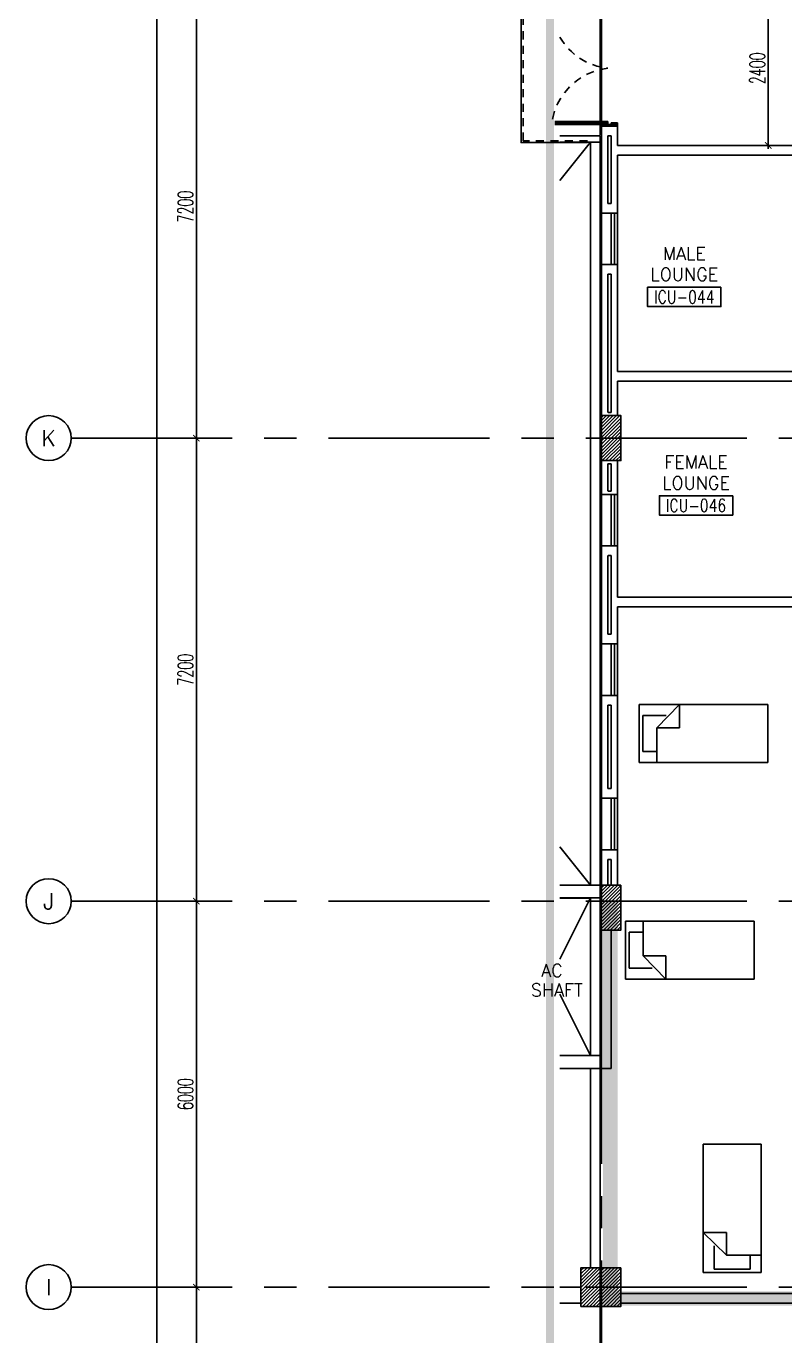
# Model space of a CAD drawing. Extents: x 276011.4 to 276105.3, y 57291.9 to 57371.4.
# Drawn here: x 276011.43 to 276023.22, y 57329.23 to 57349.59 of the extents above; entities that cross this region are included whole.
import ezdxf
from ezdxf.enums import TextEntityAlignment as Align

# ---------------------------------------------------------------- set-up
doc = ezdxf.new("R2010")
doc.units = 0
doc.header["$MEASUREMENT"] = 0
doc.header["$PDMODE"] = 34
for name, pattern in [('CENTER2', [1.125, 0.75, -0.125, 0.125, -0.125]), ('CENTERX2', [4, 2.5, -0.5, 0.5, -0.5]), ('HIDDEN', [0.375, 0.25, -0.125]), ('HIDDEN2', [0.1875, 0.125, -0.0625])]:
    doc.linetypes.add(name, pattern=pattern)
doc.layers.get('0').update_dxf_attribs({"linetype": 'CONTINUOUS'})
doc.layers.get('DEFPOINTS').update_dxf_attribs({"linetype": 'CONTINUOUS'})
for name, color, linetype in [('AX-CR', 2, 'CONTINUOUS'), ('AX-DIM', 4, 'CONTINUOUS'), ('AX-TXT', 2, 'CONTINUOUS'), ('AXES', 11, 'CENTERX2'), ('COL', 5, 'CONTINUOUS'), ('DOOR', 7, 'CONTINUOUS'), ('ELEV', 2, 'CONTINUOUS'), ('firezone', 4, 'CONTINUOUS'), ('FUR', 4, 'CONTINUOUS'), ('HAT', 8, 'CONTINUOUS'), ('INSUL', 4, 'CONTINUOUS'), ('RM-BOX', 4, 'CONTINUOUS'), ('RM-NAME', 2, 'CONTINUOUS'), ('RM-NO', 2, 'CONTINUOUS'), ('ROOF', 7, 'CONTINUOUS'), ('SHAFT', 3, 'CONTINUOUS'), ('STR', 5, 'CONTINUOUS'), ('WALL', 2, 'CONTINUOUS'), ('WIN', 3, 'CONTINUOUS')]:
    doc.layers.add(name, color=color, linetype=linetype)
doc.styles.add('ROMANS', font='ROMANS.shx', dxfattribs={"width": 0.6})
doc.styles.get("Standard").update_dxf_attribs({"font": 'TXT.shx'})
doc.linetypes.add('SMOKE', pattern='A,0.5,-0.2,["SMOKE",Standard,S=0.1,R=0,X=-0.1,Y=-0.05],-0.5', length=1.2)
doc.dimstyles.new('STANDARD in', dxfattribs={"dimtxt": 0.24, "dimasz": 0.1, "dimexe": 0.07, "dimexo": 0.05, "dimgap": 0.05, "dimtad": 1, "dimdec": 0, "dimlfac": 1000, "dimzin": 0, "dimdsep": 46, "dimtxsty": 'ROMANS', "dimblk": 'ARCHTICK', "dimcen": 0.05, "dimdle": 0.05, "dimclrd": 4, "dimclre": 4, "dimclrt": 2, "dimadec": 0, "dimazin": 0, "dimtfac": 1, "dimtdec": 0, "dimtmove": 2, "dimatfit": 3, "dimfxl": 0, "dimtolj": 1, "dimtzin": 0, "dimarcsym": 0})

# ---------------------------------------------------------------- blocks, each defined once
blk = doc.blocks.new('AXL')
at = {"layer": 'AX-CR'}
blk.add_circle((-350, 0), 350, dxfattribs=at)
at = {"layer": 'AX-TXT', "style": 'ROMANS'}
blk.add_attdef('AX', text='', height=250, dxfattribs=at).set_placement((-350, 0), align=Align.MIDDLE)
blk = doc.blocks.new('_ARCHTICK')
at = {"color": 0, "linetype": 'ByBlock', "const_width": 0.15}
blk.add_lwpolyline([(-0.5, -0.5), (0.5, 0.5)], dxfattribs=at)
blk = doc.blocks.new('*D688')
at = {"layer": 'AX-DIM', "color": 4, "lineweight": -2, "ltscale": 0.3}
for p, q in [((276017.488, 57357.833), (276013.396, 57357.833)), ((276013.466, 57298.463), (276013.466, 57357.883)), ((276018.167, 57298.513), (276013.396, 57298.513))]:
    blk.add_line(p, q, dxfattribs=at)
at = {"layer": 'DEFPOINTS', "color": 0, "ltscale": 0.3}
for p in [(276013.466, 57357.833), (276017.538, 57357.833), (276018.217, 57298.513)]:
    blk.add_point(p, dxfattribs=at)
at = {"layer": 'AX-DIM', "color": 4, "lineweight": -2, "ltscale": 0.3, "xscale": 0.1, "yscale": 0.1, "zscale": 0.1}
for p, rotation in [((276013.466, 57357.833), 90), ((276013.466, 57298.513), 270)]:
    blk.add_blockref('_ARCHTICK', p, dxfattribs=dict(at, rotation=rotation))
at = {"layer": 'AX-DIM', "color": 2, "ltscale": 0.3, "insert": (276013.296, 57328.173), "char_height": 0.24, "attachment_point": 5, "rotation": 90, "style": 'ROMANS'}
blk.add_mtext('\\A1;59320', dxfattribs=at)
blk = doc.blocks.new('*D692')
at = {"layer": 'AX-DIM', "color": 4, "lineweight": -2, "ltscale": 0.3}
for p, q in [((276014.428, 57350.383), (276014.008, 57350.383)), ((276014.078, 57343.133), (276014.078, 57350.433)), ((276014.428, 57343.183), (276014.008, 57343.183))]:
    blk.add_line(p, q, dxfattribs=at)
at = {"layer": 'DEFPOINTS', "color": 0, "ltscale": 0.3}
for p in [(276014.078, 57350.383), (276014.478, 57350.383), (276014.478, 57343.183)]:
    blk.add_point(p, dxfattribs=at)
at = {"layer": 'AX-DIM', "color": 4, "lineweight": -2, "ltscale": 0.3, "xscale": 0.1, "yscale": 0.1, "zscale": 0.1}
for p, rotation in [((276014.078, 57350.383), 90), ((276014.078, 57343.183), 270)]:
    blk.add_blockref('_ARCHTICK', p, dxfattribs=dict(at, rotation=rotation))
at = {"layer": 'AX-DIM', "color": 2, "ltscale": 0.3, "insert": (276013.908, 57346.783), "char_height": 0.24, "attachment_point": 5, "rotation": 90, "style": 'ROMANS'}
blk.add_mtext('\\A1;7200', dxfattribs=at)
blk = doc.blocks.new('*D693')
at = {"layer": 'AX-DIM', "color": 4, "lineweight": -2, "ltscale": 0.3}
for p, q in [((276014.428, 57343.183), (276014.008, 57343.183)), ((276014.078, 57335.933), (276014.078, 57343.233)), ((276014.428, 57335.983), (276014.008, 57335.983))]:
    blk.add_line(p, q, dxfattribs=at)
at = {"layer": 'DEFPOINTS', "color": 0, "ltscale": 0.3}
for p in [(276014.078, 57343.183), (276014.478, 57343.183), (276014.478, 57335.983)]:
    blk.add_point(p, dxfattribs=at)
at = {"layer": 'AX-DIM', "color": 4, "lineweight": -2, "ltscale": 0.3, "xscale": 0.1, "yscale": 0.1, "zscale": 0.1}
for p, rotation in [((276014.078, 57343.183), 90), ((276014.078, 57335.983), 270)]:
    blk.add_blockref('_ARCHTICK', p, dxfattribs=dict(at, rotation=rotation))
at = {"layer": 'AX-DIM', "color": 2, "ltscale": 0.3, "insert": (276013.908, 57339.583), "char_height": 0.24, "attachment_point": 5, "rotation": 90, "style": 'ROMANS'}
blk.add_mtext('\\A1;7200', dxfattribs=at)
blk = doc.blocks.new('*D694')
at = {"layer": 'AX-DIM', "color": 4, "lineweight": -2, "ltscale": 0.3}
for p, q in [((276014.428, 57335.983), (276014.008, 57335.983)), ((276014.078, 57329.933), (276014.078, 57336.033)), ((276014.428, 57329.983), (276014.008, 57329.983))]:
    blk.add_line(p, q, dxfattribs=at)
at = {"layer": 'DEFPOINTS', "color": 0, "ltscale": 0.3}
for p in [(276014.078, 57335.983), (276014.478, 57335.983), (276014.478, 57329.983)]:
    blk.add_point(p, dxfattribs=at)
at = {"layer": 'AX-DIM', "color": 4, "lineweight": -2, "ltscale": 0.3, "xscale": 0.1, "yscale": 0.1, "zscale": 0.1}
for p, rotation in [((276014.078, 57335.983), 90), ((276014.078, 57329.983), 270)]:
    blk.add_blockref('_ARCHTICK', p, dxfattribs=dict(at, rotation=rotation))
at = {"layer": 'AX-DIM', "color": 2, "ltscale": 0.3, "insert": (276013.908, 57332.983), "char_height": 0.24, "attachment_point": 5, "rotation": 90, "style": 'ROMANS'}
blk.add_mtext('\\A1;6000', dxfattribs=at)
blk = doc.blocks.new('*D695')
at = {"layer": 'AX-DIM', "color": 4, "lineweight": -2, "ltscale": 0.3}
for p, q in [((276014.078, 57326.333), (276014.078, 57330.033)), ((276014.428, 57329.983), (276014.008, 57329.983)), ((276014.428, 57326.383), (276014.008, 57326.383))]:
    blk.add_line(p, q, dxfattribs=at)
at = {"layer": 'DEFPOINTS', "color": 0, "ltscale": 0.3}
for p in [(276014.078, 57329.983), (276014.478, 57329.983), (276014.478, 57326.383)]:
    blk.add_point(p, dxfattribs=at)
at = {"layer": 'AX-DIM', "color": 4, "lineweight": -2, "ltscale": 0.3, "xscale": 0.1, "yscale": 0.1, "zscale": 0.1}
for p, rotation in [((276014.078, 57329.983), 90), ((276014.078, 57326.383), 270)]:
    blk.add_blockref('_ARCHTICK', p, dxfattribs=dict(at, rotation=rotation))
at = {"layer": 'AX-DIM', "color": 2, "ltscale": 0.3, "insert": (276013.908, 57328.183), "char_height": 0.24, "attachment_point": 5, "rotation": 90, "style": 'ROMANS'}
blk.add_mtext('\\A1;3600', dxfattribs=at)
blk = doc.blocks.new('RM1')
at = {"layer": 'RM-BOX'}
blk.add_lwpolyline([(570, -200), (-570, -200), (-570, -500), (570, -500)], close=True, dxfattribs=at)
at = {"layer": 'RM-NAME', "style": 'ROMANS'}
for tag, p in [('ROOMNAME1', (0, 324)), ('ROOMNAME2', (0, 0))]:
    blk.add_attdef(tag, text='', height=200, dxfattribs=at).set_placement(p, align=Align.MIDDLE)
at = {"layer": 'RM-NO', "style": 'ROMANS', "width": 0.8}
blk.add_attdef('ROOMNO', text='', height=200, dxfattribs=at).set_placement((0, -350), align=Align.MIDDLE)
blk = doc.blocks.new('C11')
at = {"layer": 'HAT'}
h = blk.add_hatch(dxfattribs=at)
h.set_pattern_fill('ANSI31', color=256, scale=300, style=0)
h.set_pattern_definition([(45, (-248556.182, -75061.005), (-26.5165043, 26.5165043), [])])
h.paths.add_polyline_path([(300, 700), (0, 700), (0, 350), (300, 350)])
h.paths.add_polyline_path([(300, 350), (0, 350), (0, 0), (300, 0)])
at = {"layer": 'COL'}
blk.add_lwpolyline([(300, 700), (300, 0), (0, 0), (0, 700)], close=True, dxfattribs=at)
blk = doc.blocks.new('C5V')
at = {"layer": 'HAT'}
h = blk.add_hatch(dxfattribs=at)
h.set_pattern_fill('ANSI31', color=256, scale=300, style=0)
h.set_pattern_definition([(45, (-249196.182, -54711.005), (-26.5165043, 26.5165043), [])])
h.paths.add_polyline_path([(-20, 600), (-320, 600), (-320, 300), (-20, 300)])
h.paths.add_polyline_path([(-20, 300), (-320, 300), (-320, 0), (-20, 0)])
h = blk.add_hatch(dxfattribs=at)
h.set_pattern_fill('ANSI31', color=256, scale=300, style=0)
h.set_pattern_definition([(45, (-248876.182, -54711.005), (-26.5165043, 26.5165043), [])])
h.paths.add_polyline_path([(300, 600), (0, 600), (0, 300), (300, 300)])
h.paths.add_polyline_path([(300, 300), (0, 300), (0, 0), (300, 0)])
at = {"layer": 'COL'}
for points in [[(-20, 600), (-20, 0), (-320, 0), (-320, 600)], [(300, 600), (300, 0), (0, 0), (0, 600)]]:
    blk.add_lwpolyline(points, close=True, dxfattribs=at)
blk = doc.blocks.new('*D710')
at = {"layer": 'DEFPOINTS', "color": 0, "linetype": 'ByBlock', "ltscale": 0.3}
for p in [(276022.577, 57350.133), (276022.373, 57347.733), (276022.967, 57347.733)]:
    blk.add_point(p, dxfattribs=at)
at = {"layer": 'WALL', "color": 4, "linetype": 'ByBlock', "lineweight": -2, "ltscale": 0.3}
for p, q in [((276022.967, 57350.183), (276022.967, 57347.683)), ((276022.627, 57350.133), (276023.037, 57350.133)), ((276022.423, 57347.733), (276023.037, 57347.733))]:
    blk.add_line(p, q, dxfattribs=at)
at = {"layer": 'WALL', "color": 4, "linetype": 'ByBlock', "lineweight": -2, "ltscale": 0.3, "xscale": 0.1, "yscale": 0.1, "zscale": 0.1}
for p, rotation in [((276022.967, 57350.133), 90), ((276022.967, 57347.733), 270)]:
    blk.add_blockref('_ARCHTICK', p, dxfattribs=dict(at, rotation=rotation))
at = {"layer": 'WALL', "color": 2, "linetype": 'ByBlock', "ltscale": 0.3, "insert": (276022.797, 57348.933), "char_height": 0.24, "attachment_point": 5, "rotation": 90, "style": 'ROMANS'}
blk.add_mtext('\\A1;2400', dxfattribs=at)

msp = doc.modelspace()

# ---------------------------------------------------------------- linework, layer by layer
at = {"layer": 'AXES'}
for p, q in [((276020.3555, 57291.8986), (276020.3555, 57370.3613)), ((276020.3755, 57291.8986), (276020.3755, 57370.3613)), ((276012.1331, 57343.1829), (276036.5755, 57343.1829)), ((276012.1331, 57335.9829), (276036.5755, 57335.9829)), ((276012.1331, 57329.9829), (276036.5755, 57329.9829))]:
    msp.add_line(p, q, dxfattribs=at)
at = {"layer": 'COL'}
for points in [[(276019.729, 57336.2329), (276020.3555, 57336.2329), (276020.3555, 57336.0329), (276019.729, 57336.0329)], [(276019.729, 57333.5829), (276020.3555, 57333.5829), (276020.3555, 57333.3829), (276019.729, 57333.3829)]]:
    msp.add_lwpolyline(points, dxfattribs=at)
at = {"layer": 'DOOR', "linetype": 'ByBlock'}
for p, q in [((276019.6505, 57348.1079), (276020.4255, 57348.1079)), ((276020.4255, 57348.0909), (276019.6505, 57348.0909)), ((276020.4255, 57348.0749), (276019.6505, 57348.0749)), ((276020.4255, 57348.0579), (276019.6505, 57348.0579))]:
    msp.add_line(p, q, dxfattribs=at)
at = {"layer": 'DOOR', "color": 0, "linetype": 'ByBlock'}
for p, q in [((276020.4255, 57348.1079), (276020.4255, 57348.0909)), ((276020.4755, 57348.1079), (276020.4255, 57348.1079)), ((276020.4255, 57348.0909), (276020.4455, 57348.0909)), ((276020.4255, 57348.0749), (276020.4255, 57348.0579)), ((276020.4455, 57348.0749), (276020.4255, 57348.0749)), ((276020.4255, 57348.0579), (276020.4755, 57348.0579)), ((276020.4455, 57348.0909), (276020.4455, 57348.0749)), ((276020.4755, 57348.1079), (276020.4755, 57348.0579)), ((276020.4755, 57348.0329), (276020.4755, 57348.0579)), ((276020.4755, 57348.0579), (276020.5255, 57348.0579)), ((276020.6255, 57348.0329), (276020.4755, 57348.0329)), ((276020.5255, 57348.0829), (276020.6255, 57348.0829)), ((276020.5255, 57348.0579), (276020.5255, 57348.0829)), ((276020.6255, 57348.0829), (276020.6255, 57348.0329))]:
    msp.add_line(p, q, dxfattribs=at)
at = {"layer": 'DOOR', "color": 9, "linetype": 'ByBlock'}
for q in [(276020.5118, 57348.0329), (276020.5255, 57348.0696), (276020.5854, 57348.0329)]:
    msp.add_line((276020.6255, 57348.0829), q, dxfattribs=at)
at = {"layer": 'DOOR', "linetype": 'HIDDEN', "ltscale": 0.5}
for centre, start, end in [((276020.5827, 57349.9152), 210.22773, 263.76895), ((276020.5827, 57347.9507), 96.23105, 173.76905)]:
    msp.add_arc(centre, 0.9881, start, end, dxfattribs=at)
at = {"layer": 'DOOR', "color": 9, "linetype": 'ByBlock'}
for radius, start, end in [(0.1544, 193.71423, 198.89471), (0.1344, 190.71998, 201.84015), (0.1144, 192.62257, 205.91616), (0.0944, 180, 211.98181), (0.0744, 180, 222.22357), (0.0544, 180, 246.79262), (0.0344, 180, 270), (0.0144, 180, 270)]:
    msp.add_arc((276020.6255, 57348.0829), radius, start, end, dxfattribs=at)
at = {"layer": 'ELEV', "linetype": 'CENTER2', "const_width": 0.12}
msp.add_lwpolyline([(276019.5748, 57297.3867), (276019.5748, 57361.2249)], dxfattribs=at)
at = {"layer": 'firezone', "linetype": 'SMOKE', "const_width": 0.225}
for points in [[(276020.5114, 57329.6906), (276020.5114, 57335.9829)], [(276020.3889, 57329.805), (276034.7755, 57329.805)]]:
    msp.add_lwpolyline(points, dxfattribs=at)
at = {"layer": 'FUR'}
for p, q in [((276020.9626, 57339.0411), (276022.9626, 57339.0411)), ((276020.9626, 57338.1411), (276020.9626, 57339.0411)), ((276021.2343, 57338.68), (276021.5877, 57339.0411)), ((276021.5877, 57339.0411), (276021.5877, 57338.68)), ((276022.9626, 57339.0411), (276022.9626, 57338.1411)), ((276021.0181, 57338.869), (276021.3778, 57338.869)), ((276021.0181, 57338.311), (276021.0181, 57338.869)), ((276021.2343, 57338.68), (276021.5877, 57338.68)), ((276021.2343, 57338.1411), (276021.2343, 57338.68)), ((276021.2343, 57338.311), (276021.0181, 57338.311)), ((276022.9626, 57338.1411), (276020.9626, 57338.1411)), ((276022.7494, 57335.6704), (276020.7494, 57335.6704)), ((276020.7494, 57335.6704), (276020.7494, 57334.7704)), ((276021.021, 57335.6704), (276021.021, 57335.1316)), ((276022.7494, 57334.7704), (276022.7494, 57335.6704)), ((276020.8048, 57335.5005), (276020.8048, 57334.9426)), ((276021.021, 57335.5005), (276020.8048, 57335.5005)), ((276021.021, 57335.1316), (276021.3744, 57335.1316)), ((276021.021, 57335.1316), (276021.3744, 57334.7704)), ((276021.3744, 57334.7704), (276021.3744, 57335.1316)), ((276020.8048, 57334.9426), (276021.1645, 57334.9426)), ((276020.7494, 57334.7704), (276022.7494, 57334.7704)), ((276021.9549, 57330.2073), (276021.9549, 57332.2073)), ((276021.9549, 57332.2073), (276022.8549, 57332.2073)), ((276022.8549, 57332.2073), (276022.8549, 57330.2073)), ((276021.9549, 57330.8323), (276022.3161, 57330.8323)), ((276022.3161, 57330.4789), (276021.9549, 57330.8323)), ((276022.3161, 57330.4789), (276022.3161, 57330.8323)), ((276022.1271, 57330.2627), (276022.1271, 57330.6224)), ((276022.8549, 57330.4789), (276022.3161, 57330.4789)), ((276022.685, 57330.4789), (276022.685, 57330.2627)), ((276022.685, 57330.2627), (276022.1271, 57330.2627)), ((276022.8549, 57330.2073), (276021.9549, 57330.2073))]:
    msp.add_line(p, q, dxfattribs=at)
at = {"layer": 'INSUL'}
for p, q in [((276020.4755, 57346.8329), (276020.4755, 57347.8829)), ((276020.4755, 57347.8829), (276020.5255, 57347.8829)), ((276020.5255, 57346.8329), (276020.5255, 57347.8829)), ((276020.4755, 57346.8329), (276020.5255, 57346.8329)), ((276020.4755, 57343.5859), (276020.4755, 57345.7329)), ((276020.4755, 57345.7329), (276020.5255, 57345.7329)), ((276020.5255, 57343.5859), (276020.5255, 57345.7329)), ((276020.4785, 57343.5829), (276020.5225, 57343.5829)), ((276020.4755, 57342.7829), (276020.4755, 57342.3609)), ((276020.5255, 57342.7829), (276020.4755, 57342.7829)), ((276020.5255, 57342.7829), (276020.5255, 57342.3609)), ((276020.5225, 57342.3579), (276020.4785, 57342.3579)), ((276020.4755, 57341.3549), (276020.4755, 57340.1329)), ((276020.4785, 57341.3579), (276020.5225, 57341.3579)), ((276020.5255, 57341.3549), (276020.5255, 57340.1329)), ((276020.4755, 57340.1329), (276020.5255, 57340.1329)), ((276020.4755, 57337.7329), (276020.4755, 57339.0329)), ((276020.4755, 57339.0329), (276020.5255, 57339.0329)), ((276020.5255, 57337.7329), (276020.5255, 57339.0329)), ((276020.4755, 57337.7329), (276020.5255, 57337.7329)), ((276020.4755, 57336.6329), (276020.4755, 57336.2329)), ((276020.4755, 57336.6329), (276020.5255, 57336.6329)), ((276020.5255, 57336.6329), (276020.5255, 57336.2329))]:
    msp.add_line(p, q, dxfattribs=at)
for centre, start, end in [((276020.4785, 57343.5859), 180, 270), ((276020.5225, 57343.5859), 270, 360), ((276020.4785, 57342.3609), 180, 270), ((276020.5225, 57342.3609), 270, 0), ((276020.4785, 57341.3549), 90, 180), ((276020.5225, 57341.3549), 0, 90)]:
    msp.add_arc(centre, 0.003, start, end, dxfattribs=at)
at = {"layer": 'ROOF'}
for p, q in [((276020.3555, 57347.8829), (276019.729, 57347.8829)), ((276020.3555, 57347.7829), (276019.729, 57347.7829)), ((276020.2055, 57336.2329), (276020.2055, 57347.7829)), ((276020.2055, 57347.7829), (276020.3499, 57347.7829)), ((276020.3555, 57336.2329), (276020.3555, 57347.7779))]:
    msp.add_line(p, q, dxfattribs=at)
at = {"layer": 'SHAFT'}
for p, q in [((276020.2055, 57347.7829), (276019.729, 57347.1867)), ((276020.2055, 57336.2343), (276019.729, 57336.8257)), ((276020.2055, 57336.0329), (276019.729, 57335.0799)), ((276019.729, 57334.5359), (276020.2055, 57333.5829))]:
    msp.add_line(p, q, dxfattribs=at)
at = {"layer": 'STR'}
msp.add_line((276020.3555, 57347.7829), (276020.3555, 57347.8829), dxfattribs=at)
msp.add_lwpolyline([(276020.1555, 57347.7779), (276019.1255, 57347.7779), (276019.1255, 57350.4129), (276020.2055, 57350.4129)], dxfattribs=at)
at = {"layer": 'STR', "linetype": 'HIDDEN2'}
msp.add_lwpolyline([(276020.1555, 57347.8079), (276019.1555, 57347.8079), (276019.1555, 57350.3829), (276020.2055, 57350.3829)], dxfattribs=at)
at = {"layer": 'WALL', "linetype": 'ByBlock'}
for p, q in [((276020.3755, 57348.0329), (276020.6255, 57348.0329)), ((276020.3755, 57348.0329), (276020.3755, 57347.8829)), ((276020.6255, 57348.0329), (276020.6255, 57347.8829)), ((276020.3555, 57333.3829), (276020.5255, 57333.3829))]:
    msp.add_line(p, q, dxfattribs=at)
at = {"layer": 'WALL'}
for p, q in [((276020.3755, 57346.6829), (276020.3755, 57347.8829)), ((276020.6255, 57347.7329), (276020.6255, 57347.8829)), ((276020.6255, 57347.7329), (276026.4255, 57347.7329)), ((276020.6255, 57347.5829), (276026.2755, 57347.5829)), ((276020.6255, 57346.6829), (276020.6255, 57347.5829)), ((276020.3755, 57346.6829), (276020.6255, 57346.6829)), ((276020.3755, 57343.5329), (276020.3755, 57345.8829)), ((276020.3755, 57345.8829), (276020.6255, 57345.8829)), ((276020.6255, 57344.2204), (276020.6255, 57345.8829)), ((276020.6255, 57344.2204), (276025.3255, 57344.2204)), ((276020.6255, 57343.5329), (276020.6255, 57344.0704)), ((276020.6255, 57344.0704), (276025.3255, 57344.0704)), ((276020.3755, 57342.8329), (276020.3755, 57342.3079)), ((276020.6255, 57342.8329), (276020.6255, 57342.3079)), ((276020.3755, 57342.3079), (276020.6255, 57342.3079)), ((276020.3755, 57341.5079), (276020.6255, 57341.5079)), ((276020.3755, 57339.9829), (276020.3755, 57341.5079)), ((276020.6255, 57341.5079), (276020.6255, 57340.7079)), ((276020.6255, 57340.7079), (276026.2755, 57340.7079)), ((276020.6255, 57340.5579), (276020.6255, 57339.9829)), ((276020.6255, 57340.5579), (276027.6755, 57340.5579)), ((276020.3755, 57339.9829), (276020.6255, 57339.9829)), ((276020.3755, 57337.5829), (276020.3755, 57339.1829)), ((276020.3755, 57339.1829), (276020.6255, 57339.1829)), ((276020.6255, 57337.5829), (276020.6255, 57339.1829)), ((276020.3755, 57337.5829), (276020.6255, 57337.5829)), ((276020.3755, 57336.7829), (276020.6255, 57336.7829)), ((276020.3755, 57336.2329), (276020.3755, 57336.7829)), ((276020.6255, 57336.2329), (276020.6255, 57336.7829)), ((276020.2055, 57333.5829), (276020.2055, 57336.0329)), ((276020.3555, 57333.5829), (276020.3555, 57336.0329)), ((276020.3755, 57333.3829), (276020.3755, 57335.7329)), ((276020.5255, 57333.3829), (276020.5255, 57335.5329)), ((276020.2055, 57330.2829), (276020.2055, 57333.3829)), ((276020.3555, 57330.2329), (276020.3555, 57333.3829)), ((276019.729, 57329.9829), (276020.0555, 57329.9829)), ((276027.3255, 57329.8829), (276020.6755, 57329.8829)), ((276019.729, 57329.7329), (276020.0555, 57329.7329)), ((276027.3255, 57329.7329), (276020.6755, 57329.7329))]:
    msp.add_line(p, q, dxfattribs=at)
at = {"layer": 'WALL', "linetype": 'ByBlock', "ltscale": 0.3}
for points in [[(276020.3755, 57342.8329), (276020.6755, 57342.8329), (276020.6755, 57343.5329), (276020.3755, 57343.5329)], [(276020.6755, 57336.2329), (276020.3755, 57336.2329), (276020.3755, 57335.5329), (276020.6755, 57335.5329)], [(276020.3555, 57329.6829), (276020.0555, 57329.6829), (276020.0555, 57330.2829), (276020.3555, 57330.2829)], [(276020.6755, 57330.2829), (276020.3755, 57330.2829), (276020.3755, 57329.6829), (276020.6755, 57329.6829)]]:
    msp.add_lwpolyline(points, close=True, dxfattribs=at)
msp.add_lwpolyline([(276019.729, 57336.0285), (276020.2055, 57336.0285), (276020.2055, 57333.5829), (276019.729, 57333.5829)], dxfattribs=at)
at = {"layer": 'WIN'}
for p, q in [((276020.3755, 57346.6829), (276020.3755, 57345.8829)), ((276020.5255, 57346.6829), (276020.5255, 57345.8829)), ((276020.5755, 57346.6829), (276020.5755, 57345.8829)), ((276020.6255, 57346.6829), (276020.6255, 57345.8829)), ((276020.3755, 57342.3079), (276020.3755, 57341.5079)), ((276020.5255, 57342.3079), (276020.5255, 57341.5079)), ((276020.5755, 57342.3079), (276020.5755, 57341.5079)), ((276020.6255, 57342.3079), (276020.6255, 57341.5079)), ((276020.3755, 57339.9829), (276020.3755, 57339.1829)), ((276020.5255, 57339.9829), (276020.5255, 57339.1829)), ((276020.5755, 57339.9829), (276020.5755, 57339.1829)), ((276020.6255, 57339.9829), (276020.6255, 57339.1829)), ((276020.3755, 57337.5829), (276020.3755, 57336.7829)), ((276020.5255, 57337.5829), (276020.5255, 57336.7829)), ((276020.5755, 57337.5829), (276020.5755, 57336.7829)), ((276020.6255, 57337.5829), (276020.6255, 57336.7829))]:
    msp.add_line(p, q, dxfattribs=at)

# ---------------------------------------------------------------- block references
at = {"layer": 'AXES', "xscale": 0.0009999999892897904, "yscale": 0.000999999996565748, "zscale": 0.001}
for p, values in [((276012.1331, 57343.1829), {'AX': 'K'}), ((276012.1331, 57335.9829), {'AX': 'J'}), ((276012.1331, 57329.9829), {'AX': 'I'})]:
    msp.add_blockref('AXL', p, dxfattribs=at).add_auto_attribs(values)
at = {"layer": 'COL', "linetype": 'ByBlock', "xscale": 0.0009999999892897904, "yscale": 0.000999999996565748, "zscale": 0.001}
for name, p in [('C11', (276020.3755, 57342.8329)), ('C11', (276020.3755, 57335.5329)), ('C5V', (276020.3755, 57329.6829))]:
    msp.add_blockref(name, p, dxfattribs=at)
at = {"layer": 'RM-NAME', "xscale": 0.0009999999892897904, "yscale": 0.000999999996565748, "zscale": 0.001}
for p, values in [((276021.6621, 57345.7287), {'ROOMNO': 'ICU-044', 'ROOMNAME2': 'LOUNGE', 'ROOMNAME1': 'MALE'}), ((276021.8445, 57342.4863), {'ROOMNO': 'ICU-046', 'ROOMNAME2': 'LOUNGE', 'ROOMNAME1': 'FEMALE'})]:
    msp.add_blockref('RM1', p, dxfattribs=at).add_auto_attribs(values)

# ---------------------------------------------------------------- texts
at = {"layer": 'RM-NAME', "style": 'ROMANS'}
for s, p in [('AC', (276019.6059, 57334.9054)), ('SHAFT', (276019.6812, 57334.603))]:
    msp.add_text(s, height=0.2, dxfattribs=at).set_placement(p, align=Align.MIDDLE)

# ---------------------------------------------------------------- dimensions: what is measured, and where the dimension line sits
at = {"layer": 'AX-DIM'}
for base, p1, p2, picture, middle in [((276013.4664, 57357.8329), (276018.2169, 57298.5129), (276017.5384, 57357.8329), '*D688', (276013.2964, 57328.1729)), ((276014.0779, 57350.3829), (276014.4779, 57343.1829), (276014.4779, 57350.3829), '*D692', (276013.9079, 57346.7829)), ((276014.0779, 57343.1829), (276014.4779, 57335.9829), (276014.4779, 57343.1829), '*D693', (276013.9079, 57339.5829)), ((276014.0779, 57335.9829), (276014.4779, 57329.9829), (276014.4779, 57335.9829), '*D694', (276013.9079, 57332.9829)), ((276014.0779, 57329.9829), (276014.4779, 57326.3829), (276014.4779, 57329.9829), '*D695', (276013.9079, 57328.1829))]:
    dim = msp.add_linear_dim(base=base, p1=p1, p2=p2, angle=90, dimstyle='STANDARD in', dxfattribs=at)
    dim.commit()
    dim.dimension.update_dxf_attribs({"geometry": picture, "text_midpoint": middle})
at = {"layer": 'WALL', "linetype": 'ByBlock', "ltscale": 0.3}
dim = msp.add_linear_dim(base=(276022.9669, 57347.7329), p1=(276022.5773, 57350.1329), p2=(276022.3728, 57347.7329), angle=90, dimstyle='STANDARD in', dxfattribs=at)
dim.commit()
dim.dimension.update_dxf_attribs({"geometry": '*D710', "text_midpoint": (276022.7969, 57348.9329)})

doc.saveas('drawing.dxf')
